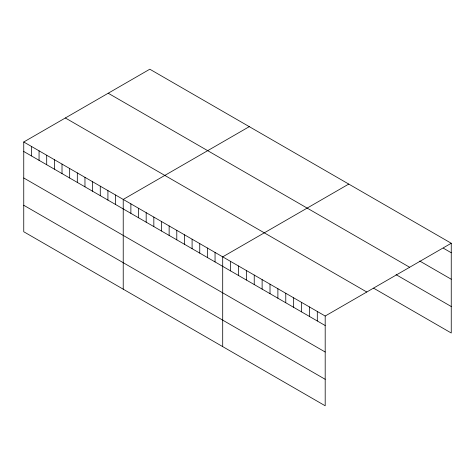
<?xml version="1.0" encoding="UTF-8"?>
<svg xmlns="http://www.w3.org/2000/svg" width="475" height="475" viewBox="0 0 475 475"><rect width="100%" height="100%" fill="white"/><g stroke="black" fill="none" stroke-linecap="round" stroke-linejoin="round"><path stroke-width="0.71" d="M23.75 141.995L325.191 316.029L325.191 405.787L23.75 231.747L23.75 141.995L149.809 69.213L451.25 243.253L451.25 333.005L373.623 288.188M249.286 126.647L123.227 199.429L123.227 289.18M348.757 184.08L222.704 256.856L222.704 346.613M325.191 316.029L451.25 243.253M443.365 248.193L451.25 252.748M419.716 261.024L451.25 279.235M108.211 93.231L409.652 267.271M396.061 274.657L451.25 306.517M65.348 117.978L366.789 292.012M23.75 151.489L325.191 325.529M23.75 177.977L325.191 352.011M23.75 205.265L325.191 379.299M317.306 311.481L317.306 320.975M309.427 306.927L309.427 316.421M301.542 302.373L301.542 311.873M293.657 297.825L293.657 307.319M285.772 293.271L285.772 302.771M277.887 288.723L277.887 298.217M270.008 284.169L270.008 293.663M262.123 279.615L262.123 289.115M254.238 275.067L254.238 284.561M246.353 270.512L246.353 280.012M238.468 265.964L238.468 275.458M230.583 261.41L230.583 270.904M215.05 252.439L215.05 261.939M207.397 248.021L207.397 257.521M199.743 243.604L199.743 253.104M192.096 239.186L192.096 248.686M184.442 234.769L184.442 244.263M176.789 230.351L176.789 239.845M169.136 225.934L169.136 235.428M161.488 221.516L161.488 231.01M153.835 217.099L153.835 226.593M146.181 212.681L146.181 222.175M138.528 208.264L138.528 217.758M130.88 203.846L130.88 213.34M115.573 195.011L115.573 204.505M107.92 190.594L107.92 200.088M100.272 186.17L100.272 195.67M92.619 181.753L92.619 191.253M84.966 177.335L84.966 186.835M77.312 172.918L77.312 182.418M69.665 168.5L69.665 178M62.011 164.083L62.011 173.583M54.358 159.665L54.358 169.159M46.704 155.248L46.704 164.742M39.057 150.83L39.057 160.324M31.403 146.413L31.403 155.907"/></g></svg>
